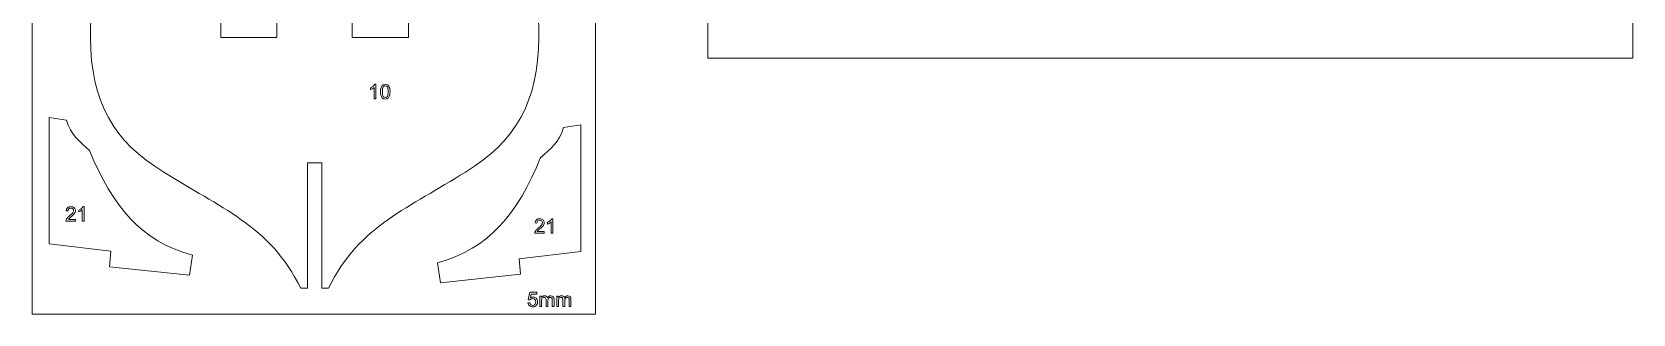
# Model space of a CAD drawing. Header units: millimetres. Extents: x -437 to 859, y -1313 to 762.
# Drawn here: x -415 to 252, y -800 to -683 of the extents above; entities that cross this region are included whole.
import ezdxf

# ---------------------------------------------------------------- set-up
doc = ezdxf.new("R2010")
doc.units = ezdxf.units.MM
doc.header["$MEASUREMENT"] = 0
doc.layers.add('Ebene 1', color=7, linetype='Continuous')

msp = doc.modelspace()

# ---------------------------------------------------------------- linework, layer by layer
at = {"layer": 'Ebene 1', "color": 250, "lineweight": 5}
for points in [[(-133.5513, -693.4645), (251.7435, -693.4645), (251.7435, -466.8205), (-133.5513, -466.8205), (-133.5513, -693.4645)], [(-415.018, -800.2673), (-180.3376, -800.2673), (-180.3376, -514.1219), (-415.018, -514.1219), (-415.018, -800.2673)]]:
    msp.add_lwpolyline(points, close=True, dxfattribs=at)
for points, knots in [([(-297.3188, -548.449), (-297.3188, -548.449), (-308.4466, -548.449), (-308.4466, -548.449), (-308.4466, -548.449), (-308.4466, -548.449), (-308.4466, -652.454), (-308.4466, -652.454), (-308.4466, -652.454), (-308.4466, -652.454), (-313.0216, -652.454), (-313.0216, -652.454), (-313.0216, -652.454), (-313.0216, -652.454), (-313.0216, -684.845), (-313.0216, -684.845), (-313.0216, -684.845), (-313.0216, -684.845), (-336.4456, -684.845), (-336.4456, -684.845), (-336.4456, -684.845), (-336.4456, -684.845), (-336.4456, -652.454), (-336.4456, -652.454), (-336.4456, -652.454), (-336.4456, -652.454), (-340.7156, -652.454), (-340.7156, -652.454), (-340.7156, -652.454), (-340.7156, -652.454), (-340.7156, -604.264), (-340.7156, -604.264), (-340.7156, -604.264), (-340.7156, -604.264), (-345.0466, -604.264), (-345.0466, -604.264), (-345.0466, -604.264), (-345.0466, -604.264), (-345.0466, -569.128), (-345.0466, -569.128), (-345.0466, -569.128), (-345.0466, -569.128), (-349.4385, -569.128), (-349.4385, -569.128), (-349.4385, -569.128), (-349.4385, -569.128), (-349.4386, -551.275), (-349.4386, -551.275), (-349.4386, -551.275), (-349.4386, -551.275), (-357.4431, -552.4695), (-357.4431, -552.4695), (-357.4431, -552.4695), (-359.5989, -572.4425), (-362.6487, -589.808), (-367.2631, -608.3655), (-367.2631, -608.3655), (-374.9738, -636.9474), (-391.2645, -644.251), (-390.6526, -684.845), (-390.6526, -684.845), (-390.5988, -711.6372), (-381.0212, -728.4766), (-360.1181, -741.026), (-360.1181, -741.026), (-337.2612, -755.7978), (-315.9488, -763.1051), (-303.1306, -789.46), (-303.1306, -789.46), (-303.1306, -789.46), (-300.3162, -789.46), (-300.3162, -789.46), (-300.3162, -789.46), (-300.3162, -789.46), (-300.3162, -737.122), (-300.3162, -737.122), (-300.3162, -737.122), (-300.3162, -737.122), (-297.3188, -737.122), (-297.3188, -737.122)], [0, 0, 0, 0, 0.05, 0.05, 0.05, 0.05, 0.1, 0.1, 0.1, 0.1, 0.15, 0.15, 0.15, 0.15, 0.2, 0.2, 0.2, 0.2, 0.25, 0.25, 0.25, 0.25, 0.3, 0.3, 0.3, 0.3, 0.35, 0.35, 0.35, 0.35, 0.4, 0.4, 0.4, 0.4, 0.45, 0.45, 0.45, 0.45, 0.5, 0.5, 0.5, 0.5, 0.55, 0.55, 0.55, 0.55, 0.6, 0.6, 0.6, 0.6, 0.65, 0.65, 0.65, 0.65, 0.7, 0.7, 0.7, 0.7, 0.75, 0.75, 0.75, 0.75, 0.8, 0.8, 0.8, 0.8, 0.85, 0.85, 0.85, 0.85, 0.9, 0.9, 0.9, 0.9, 0.95, 0.95, 0.95, 0.95, 1, 1, 1, 1]), ([(-297.3412, -548.449), (-297.3412, -548.449), (-286.2134, -548.449), (-286.2134, -548.449), (-286.2134, -548.449), (-286.2134, -548.449), (-286.2134, -652.454), (-286.2134, -652.454), (-286.2134, -652.454), (-286.2134, -652.454), (-281.6384, -652.454), (-281.6384, -652.454), (-281.6384, -652.454), (-281.6384, -652.454), (-281.6384, -684.845), (-281.6384, -684.845), (-281.6384, -684.845), (-281.6384, -684.845), (-258.2144, -684.845), (-258.2144, -684.845), (-258.2144, -684.845), (-258.2144, -684.845), (-258.2144, -652.454), (-258.2144, -652.454), (-258.2144, -652.454), (-258.2144, -652.454), (-253.9444, -652.454), (-253.9444, -652.454), (-253.9444, -652.454), (-253.9444, -652.454), (-253.9444, -604.264), (-253.9444, -604.264), (-253.9444, -604.264), (-253.9444, -604.264), (-249.6134, -604.264), (-249.6134, -604.264), (-249.6134, -604.264), (-249.6134, -604.264), (-249.6134, -569.128), (-249.6134, -569.128), (-249.6134, -569.128), (-249.6134, -569.128), (-245.2215, -569.128), (-245.2215, -569.128), (-245.2215, -569.128), (-245.2215, -569.128), (-245.2214, -551.275), (-245.2214, -551.275), (-245.2214, -551.275), (-245.2214, -551.275), (-237.2169, -552.4695), (-237.2169, -552.4695), (-237.2169, -552.4695), (-235.0611, -572.4425), (-232.0113, -589.808), (-227.3969, -608.3655), (-227.3969, -608.3655), (-219.6862, -636.9474), (-203.3955, -644.251), (-204.0074, -684.845), (-204.0074, -684.845), (-204.0612, -711.6372), (-213.6388, -728.4766), (-234.5419, -741.026), (-234.5419, -741.026), (-257.3988, -755.7978), (-278.7112, -763.1051), (-291.5294, -789.46), (-291.5294, -789.46), (-291.5294, -789.46), (-294.3438, -789.46), (-294.3438, -789.46), (-294.3438, -789.46), (-294.3438, -789.46), (-294.3438, -737.122), (-294.3438, -737.122), (-294.3438, -737.122), (-294.3438, -737.122), (-297.3412, -737.122), (-297.3412, -737.122)], [0, 0, 0, 0, 0.05, 0.05, 0.05, 0.05, 0.1, 0.1, 0.1, 0.1, 0.15, 0.15, 0.15, 0.15, 0.2, 0.2, 0.2, 0.2, 0.25, 0.25, 0.25, 0.25, 0.3, 0.3, 0.3, 0.3, 0.35, 0.35, 0.35, 0.35, 0.4, 0.4, 0.4, 0.4, 0.45, 0.45, 0.45, 0.45, 0.5, 0.5, 0.5, 0.5, 0.55, 0.55, 0.55, 0.55, 0.6, 0.6, 0.6, 0.6, 0.65, 0.65, 0.65, 0.65, 0.7, 0.7, 0.7, 0.7, 0.75, 0.75, 0.75, 0.75, 0.8, 0.8, 0.8, 0.8, 0.85, 0.85, 0.85, 0.85, 0.9, 0.9, 0.9, 0.9, 0.95, 0.95, 0.95, 0.95, 1, 1, 1, 1]), ([(-271.7766, -710.4745), (-271.7766, -710.4745), (-272.5202, -710.4745), (-272.5202, -710.4745), (-272.5202, -710.4745), (-272.5202, -710.4745), (-272.5202, -705.7331), (-272.5202, -705.7331), (-272.5202, -705.7331), (-272.6994, -705.9039), (-272.9337, -706.0746), (-273.2244, -706.2454), (-273.2244, -706.2454), (-273.5165, -706.4161), (-273.7775, -706.5445), (-274.0089, -706.6292), (-274.0089, -706.6292), (-274.0089, -706.6292), (-274.0089, -705.9109), (-274.0089, -705.9109), (-274.0089, -705.9109), (-273.5927, -705.7148), (-273.2286, -705.4777), (-272.9167, -705.1997), (-272.9167, -705.1997), (-272.6063, -704.9203), (-272.3847, -704.6508), (-272.2549, -704.3884), (-272.2549, -704.3884), (-272.2549, -704.3884), (-271.7766, -704.3884), (-271.7766, -704.3884), (-271.7766, -704.3884), (-271.7766, -704.3884), (-271.7766, -710.4745), (-271.7766, -710.4745)], [0, 0, 0, 0, 0.11111111, 0.11111111, 0.11111111, 0.11111111, 0.22222222, 0.22222222, 0.22222222, 0.22222222, 0.33333333, 0.33333333, 0.33333333, 0.33333333, 0.44444444, 0.44444444, 0.44444444, 0.44444444, 0.55555556, 0.55555556, 0.55555556, 0.55555556, 0.66666667, 0.66666667, 0.66666667, 0.66666667, 0.77777778, 0.77777778, 0.77777778, 0.77777778, 0.88888889, 0.88888889, 0.88888889, 0.88888889, 1, 1, 1, 1]), ([(-269.8701, -707.4858), (-269.8701, -706.7689), (-269.7968, -706.1918), (-269.6486, -705.7557), (-269.6486, -705.7557), (-269.5018, -705.3183), (-269.2817, -704.981), (-268.991, -704.744), (-268.991, -704.744), (-268.7003, -704.5069), (-268.3348, -704.3884), (-267.8946, -704.3884), (-267.8946, -704.3884), (-267.5686, -704.3884), (-267.2836, -704.4547), (-267.038, -704.5859), (-267.038, -704.5859), (-266.7925, -704.7157), (-266.5907, -704.9048), (-266.4298, -705.1518), (-266.4298, -705.1518), (-266.2704, -705.3987), (-266.1448, -705.6993), (-266.0545, -706.0535), (-266.0545, -706.0535), (-265.9627, -706.4077), (-265.9176, -706.8846), (-265.9176, -707.4858), (-265.9176, -707.4858), (-265.9176, -708.197), (-265.991, -708.7699), (-266.1363, -709.2073), (-266.1363, -709.2073), (-266.2831, -709.6448), (-266.5018, -709.982), (-266.7925, -710.2205), (-266.7925, -710.2205), (-267.0832, -710.459), (-267.4501, -710.5775), (-267.8946, -710.5775), (-267.8946, -710.5775), (-268.4788, -710.5775), (-268.9374, -710.3687), (-269.2704, -709.9496), (-269.2704, -709.9496), (-269.6698, -709.4458), (-269.8701, -708.6231), (-269.8701, -707.4858)], [0, 0, 0, 0, 0.08333333, 0.08333333, 0.08333333, 0.08333333, 0.16666667, 0.16666667, 0.16666667, 0.16666667, 0.25, 0.25, 0.25, 0.25, 0.33333333, 0.33333333, 0.33333333, 0.33333333, 0.41666667, 0.41666667, 0.41666667, 0.41666667, 0.5, 0.5, 0.5, 0.5, 0.58333333, 0.58333333, 0.58333333, 0.58333333, 0.66666667, 0.66666667, 0.66666667, 0.66666667, 0.75, 0.75, 0.75, 0.75, 0.83333333, 0.83333333, 0.83333333, 0.83333333, 0.91666667, 0.91666667, 0.91666667, 0.91666667, 1, 1, 1, 1]), ([(-269.1053, -707.4858), (-269.1053, -708.4806), (-268.9882, -709.1424), (-268.7553, -709.4726), (-268.7553, -709.4726), (-268.5225, -709.8014), (-268.2361, -709.9665), (-267.8946, -709.9665), (-267.8946, -709.9665), (-267.5517, -709.9665), (-267.2652, -709.8), (-267.0324, -709.4698), (-267.0324, -709.4698), (-266.7995, -709.1396), (-266.6824, -708.4778), (-266.6824, -707.4858), (-266.6824, -707.4858), (-266.6824, -706.4881), (-266.7995, -705.8249), (-267.0324, -705.4975), (-267.0324, -705.4975), (-267.2652, -705.1687), (-267.5545, -705.005), (-267.9016, -705.005), (-267.9016, -705.005), (-268.2445, -705.005), (-268.5169, -705.1504), (-268.7215, -705.4396), (-268.7215, -705.4396), (-268.9769, -705.8079), (-269.1053, -706.4909), (-269.1053, -707.4858)], [0, 0, 0, 0, 0.125, 0.125, 0.125, 0.125, 0.25, 0.25, 0.25, 0.25, 0.375, 0.375, 0.375, 0.375, 0.5, 0.5, 0.5, 0.5, 0.625, 0.625, 0.625, 0.625, 0.75, 0.75, 0.75, 0.75, 0.875, 0.875, 0.875, 0.875, 1, 1, 1, 1]), ([(-407.8946, -718.209), (-407.8946, -718.209), (-400.6374, -719.319), (-400.6374, -719.319), (-400.6374, -719.319), (-398.9108, -725.4856), (-395.4821, -728.0263), (-391.0174, -732.047), (-391.0174, -732.047), (-381.6441, -755.1843), (-369.7548, -769.8856), (-348.2454, -775.707), (-348.2454, -775.707), (-348.2454, -775.707), (-349.4294, -784.069), (-349.4294, -784.069), (-349.4294, -784.069), (-349.4294, -784.069), (-382.7294, -780.517), (-382.7294, -780.517), (-382.7294, -780.517), (-382.7294, -780.517), (-382.2114, -774.079), (-382.2114, -774.079), (-382.2114, -774.079), (-382.2114, -774.079), (-407.8946, -771.045), (-407.8946, -771.045), (-407.8946, -771.045), (-407.8946, -771.045), (-407.8946, -718.209), (-407.8946, -718.209)], [0, 0, 0, 0, 0.125, 0.125, 0.125, 0.125, 0.25, 0.25, 0.25, 0.25, 0.375, 0.375, 0.375, 0.375, 0.5, 0.5, 0.5, 0.5, 0.625, 0.625, 0.625, 0.625, 0.75, 0.75, 0.75, 0.75, 0.875, 0.875, 0.875, 0.875, 1, 1, 1, 1]), ([(-186.4484, -721.358), (-186.4484, -721.358), (-193.7056, -722.468), (-193.7056, -722.468), (-193.7056, -722.468), (-195.4322, -728.6346), (-198.8609, -731.1753), (-203.3256, -735.196), (-203.3256, -735.196), (-212.6989, -758.3333), (-224.5882, -773.0346), (-246.0976, -778.856), (-246.0976, -778.856), (-246.0976, -778.856), (-244.9136, -787.218), (-244.9136, -787.218), (-244.9136, -787.218), (-244.9136, -787.218), (-211.6136, -783.666), (-211.6136, -783.666), (-211.6136, -783.666), (-211.6136, -783.666), (-212.1316, -777.228), (-212.1316, -777.228), (-212.1316, -777.228), (-212.1316, -777.228), (-186.4484, -774.194), (-186.4484, -774.194), (-186.4484, -774.194), (-186.4484, -774.194), (-186.4484, -721.358), (-186.4484, -721.358)], [0, 0, 0, 0, 0.125, 0.125, 0.125, 0.125, 0.25, 0.25, 0.25, 0.25, 0.375, 0.375, 0.375, 0.375, 0.5, 0.5, 0.5, 0.5, 0.625, 0.625, 0.625, 0.625, 0.75, 0.75, 0.75, 0.75, 0.875, 0.875, 0.875, 0.875, 1, 1, 1, 1]), ([(-396.9204, -760.8136), (-396.9204, -760.8136), (-396.9204, -761.529), (-396.9204, -761.529), (-396.9204, -761.529), (-396.9204, -761.529), (-400.9266, -761.529), (-400.9266, -761.529), (-400.9266, -761.529), (-400.9322, -761.3498), (-400.904, -761.1776), (-400.8405, -761.0125), (-400.8405, -761.0125), (-400.7389, -760.7388), (-400.5752, -760.4707), (-400.3508, -760.2054), (-400.3508, -760.2054), (-400.1251, -759.9415), (-399.8005, -759.6353), (-399.3772, -759.2881), (-399.3772, -759.2881), (-398.7182, -758.7477), (-398.2723, -758.3201), (-398.0408, -758.004), (-398.0408, -758.004), (-397.8094, -757.6894), (-397.6937, -757.3902), (-397.6937, -757.1094), (-397.6937, -757.1094), (-397.6937, -756.8145), (-397.7995, -756.5661), (-398.0098, -756.3629), (-398.0098, -756.3629), (-398.2215, -756.1611), (-398.4966, -756.0595), (-398.8353, -756.0595), (-398.8353, -756.0595), (-399.1937, -756.0595), (-399.4802, -756.1668), (-399.6947, -756.3827), (-399.6947, -756.3827), (-399.9106, -756.5971), (-400.0192, -756.8949), (-400.0221, -757.2745), (-400.0221, -757.2745), (-400.0221, -757.2745), (-400.7869, -757.1969), (-400.7869, -757.1969), (-400.7869, -757.1969), (-400.7347, -756.6254), (-400.5371, -756.1907), (-400.1956, -755.8916), (-400.1956, -755.8916), (-399.8541, -755.5924), (-399.3941, -755.4429), (-398.8184, -755.4429), (-398.8184, -755.4429), (-398.237, -755.4429), (-397.777, -755.6051), (-397.4383, -755.9269), (-397.4383, -755.9269), (-397.0982, -756.25), (-396.9289, -756.6494), (-396.9289, -757.1263), (-396.9289, -757.1263), (-396.9289, -757.369), (-396.9783, -757.6075), (-397.0785, -757.8418), (-397.0785, -757.8418), (-397.1772, -758.076), (-397.3423, -758.3229), (-397.5724, -758.5812), (-397.5724, -758.5812), (-397.8024, -758.8408), (-398.1848, -759.1964), (-398.7196, -759.648), (-398.7196, -759.648), (-399.1655, -760.0233), (-399.452, -760.2773), (-399.579, -760.4114), (-399.579, -760.4114), (-399.706, -760.544), (-399.8104, -760.6781), (-399.8936, -760.8136), (-399.8936, -760.8136), (-399.8936, -760.8136), (-396.9204, -760.8136), (-396.9204, -760.8136)], [0, 0, 0, 0, 0.04545455, 0.04545455, 0.04545455, 0.04545455, 0.09090909, 0.09090909, 0.09090909, 0.09090909, 0.13636364, 0.13636364, 0.13636364, 0.13636364, 0.18181818, 0.18181818, 0.18181818, 0.18181818, 0.22727273, 0.22727273, 0.22727273, 0.22727273, 0.27272727, 0.27272727, 0.27272727, 0.27272727, 0.31818182, 0.31818182, 0.31818182, 0.31818182, 0.36363636, 0.36363636, 0.36363636, 0.36363636, 0.40909091, 0.40909091, 0.40909091, 0.40909091, 0.45454545, 0.45454545, 0.45454545, 0.45454545, 0.5, 0.5, 0.5, 0.5, 0.54545455, 0.54545455, 0.54545455, 0.54545455, 0.59090909, 0.59090909, 0.59090909, 0.59090909, 0.63636364, 0.63636364, 0.63636364, 0.63636364, 0.68181818, 0.68181818, 0.68181818, 0.68181818, 0.72727273, 0.72727273, 0.72727273, 0.72727273, 0.77272727, 0.77272727, 0.77272727, 0.77272727, 0.81818182, 0.81818182, 0.81818182, 0.81818182, 0.86363636, 0.86363636, 0.86363636, 0.86363636, 0.90909091, 0.90909091, 0.90909091, 0.90909091, 0.95454545, 0.95454545, 0.95454545, 0.95454545, 1, 1, 1, 1]), ([(-393.3207, -761.529), (-393.3207, -761.529), (-394.0643, -761.529), (-394.0643, -761.529), (-394.0643, -761.529), (-394.0643, -761.529), (-394.0643, -756.7876), (-394.0643, -756.7876), (-394.0643, -756.7876), (-394.2435, -756.9584), (-394.4778, -757.1291), (-394.7685, -757.2999), (-394.7685, -757.2999), (-395.0606, -757.4706), (-395.3216, -757.599), (-395.553, -757.6837), (-395.553, -757.6837), (-395.553, -757.6837), (-395.553, -756.9654), (-395.553, -756.9654), (-395.553, -756.9654), (-395.1368, -756.7693), (-394.7727, -756.5322), (-394.4608, -756.2542), (-394.4608, -756.2542), (-394.1504, -755.9748), (-393.9288, -755.7053), (-393.799, -755.4429), (-393.799, -755.4429), (-393.799, -755.4429), (-393.3207, -755.4429), (-393.3207, -755.4429), (-393.3207, -755.4429), (-393.3207, -755.4429), (-393.3207, -761.529), (-393.3207, -761.529)], [0, 0, 0, 0, 0.11111111, 0.11111111, 0.11111111, 0.11111111, 0.22222222, 0.22222222, 0.22222222, 0.22222222, 0.33333333, 0.33333333, 0.33333333, 0.33333333, 0.44444444, 0.44444444, 0.44444444, 0.44444444, 0.55555556, 0.55555556, 0.55555556, 0.55555556, 0.66666667, 0.66666667, 0.66666667, 0.66666667, 0.77777778, 0.77777778, 0.77777778, 0.77777778, 0.88888889, 0.88888889, 0.88888889, 0.88888889, 1, 1, 1, 1]), ([(-201.6638, -765.8686), (-201.6638, -765.8686), (-201.6638, -766.584), (-201.6638, -766.584), (-201.6638, -766.584), (-201.6638, -766.584), (-205.67, -766.584), (-205.67, -766.584), (-205.67, -766.584), (-205.6756, -766.4048), (-205.6474, -766.2326), (-205.5839, -766.0675), (-205.5839, -766.0675), (-205.4823, -765.7938), (-205.3186, -765.5257), (-205.0942, -765.2604), (-205.0942, -765.2604), (-204.8685, -764.9965), (-204.5439, -764.6903), (-204.1206, -764.3431), (-204.1206, -764.3431), (-203.4616, -763.8027), (-203.0157, -763.3751), (-202.7842, -763.059), (-202.7842, -763.059), (-202.5528, -762.7444), (-202.4371, -762.4452), (-202.4371, -762.1644), (-202.4371, -762.1644), (-202.4371, -761.8695), (-202.5429, -761.6211), (-202.7532, -761.4179), (-202.7532, -761.4179), (-202.9649, -761.2161), (-203.24, -761.1145), (-203.5787, -761.1145), (-203.5787, -761.1145), (-203.9371, -761.1145), (-204.2236, -761.2218), (-204.4381, -761.4377), (-204.4381, -761.4377), (-204.654, -761.6521), (-204.7626, -761.9499), (-204.7655, -762.3295), (-204.7655, -762.3295), (-204.7655, -762.3295), (-205.5303, -762.2519), (-205.5303, -762.2519), (-205.5303, -762.2519), (-205.4781, -761.6804), (-205.2805, -761.2457), (-204.939, -760.9466), (-204.939, -760.9466), (-204.5975, -760.6474), (-204.1375, -760.4979), (-203.5618, -760.4979), (-203.5618, -760.4979), (-202.9804, -760.4979), (-202.5204, -760.6601), (-202.1817, -760.9819), (-202.1817, -760.9819), (-201.8416, -761.305), (-201.6723, -761.7044), (-201.6723, -762.1813), (-201.6723, -762.1813), (-201.6723, -762.424), (-201.7217, -762.6625), (-201.8219, -762.8968), (-201.8219, -762.8968), (-201.9206, -763.131), (-202.0857, -763.3779), (-202.3158, -763.6362), (-202.3158, -763.6362), (-202.5458, -763.8958), (-202.9282, -764.2514), (-203.463, -764.703), (-203.463, -764.703), (-203.9089, -765.0783), (-204.1954, -765.3323), (-204.3224, -765.4664), (-204.3224, -765.4664), (-204.4494, -765.599), (-204.5538, -765.7331), (-204.637, -765.8686), (-204.637, -765.8686), (-204.637, -765.8686), (-201.6638, -765.8686), (-201.6638, -765.8686)], [0, 0, 0, 0, 0.04545455, 0.04545455, 0.04545455, 0.04545455, 0.09090909, 0.09090909, 0.09090909, 0.09090909, 0.13636364, 0.13636364, 0.13636364, 0.13636364, 0.18181818, 0.18181818, 0.18181818, 0.18181818, 0.22727273, 0.22727273, 0.22727273, 0.22727273, 0.27272727, 0.27272727, 0.27272727, 0.27272727, 0.31818182, 0.31818182, 0.31818182, 0.31818182, 0.36363636, 0.36363636, 0.36363636, 0.36363636, 0.40909091, 0.40909091, 0.40909091, 0.40909091, 0.45454545, 0.45454545, 0.45454545, 0.45454545, 0.5, 0.5, 0.5, 0.5, 0.54545455, 0.54545455, 0.54545455, 0.54545455, 0.59090909, 0.59090909, 0.59090909, 0.59090909, 0.63636364, 0.63636364, 0.63636364, 0.63636364, 0.68181818, 0.68181818, 0.68181818, 0.68181818, 0.72727273, 0.72727273, 0.72727273, 0.72727273, 0.77272727, 0.77272727, 0.77272727, 0.77272727, 0.81818182, 0.81818182, 0.81818182, 0.81818182, 0.86363636, 0.86363636, 0.86363636, 0.86363636, 0.90909091, 0.90909091, 0.90909091, 0.90909091, 0.95454545, 0.95454545, 0.95454545, 0.95454545, 1, 1, 1, 1]), ([(-198.0641, -766.584), (-198.0641, -766.584), (-198.8077, -766.584), (-198.8077, -766.584), (-198.8077, -766.584), (-198.8077, -766.584), (-198.8077, -761.8426), (-198.8077, -761.8426), (-198.8077, -761.8426), (-198.9869, -762.0134), (-199.2212, -762.1841), (-199.5119, -762.3549), (-199.5119, -762.3549), (-199.804, -762.5256), (-200.065, -762.654), (-200.2964, -762.7387), (-200.2964, -762.7387), (-200.2964, -762.7387), (-200.2964, -762.0204), (-200.2964, -762.0204), (-200.2964, -762.0204), (-199.8802, -761.8243), (-199.5161, -761.5872), (-199.2042, -761.3092), (-199.2042, -761.3092), (-198.8938, -761.0298), (-198.6722, -760.7603), (-198.5424, -760.4979), (-198.5424, -760.4979), (-198.5424, -760.4979), (-198.0641, -760.4979), (-198.0641, -760.4979), (-198.0641, -760.4979), (-198.0641, -760.4979), (-198.0641, -766.584), (-198.0641, -766.584)], [0, 0, 0, 0, 0.11111111, 0.11111111, 0.11111111, 0.11111111, 0.22222222, 0.22222222, 0.22222222, 0.22222222, 0.33333333, 0.33333333, 0.33333333, 0.33333333, 0.44444444, 0.44444444, 0.44444444, 0.44444444, 0.55555556, 0.55555556, 0.55555556, 0.55555556, 0.66666667, 0.66666667, 0.66666667, 0.66666667, 0.77777778, 0.77777778, 0.77777778, 0.77777778, 0.88888889, 0.88888889, 0.88888889, 0.88888889, 1, 1, 1, 1]), ([(-208.4635, -795.5919), (-208.4635, -795.5919), (-207.6818, -795.5256), (-207.6818, -795.5256), (-207.6818, -795.5256), (-207.6239, -795.9066), (-207.4899, -796.1916), (-207.2796, -796.3835), (-207.2796, -796.3835), (-207.0679, -796.5754), (-206.8139, -796.6714), (-206.5162, -796.6714), (-206.5162, -796.6714), (-206.1578, -796.6714), (-205.8544, -796.5359), (-205.6074, -796.2664), (-205.6074, -796.2664), (-205.3591, -795.9955), (-205.2349, -795.637), (-205.2349, -795.1911), (-205.2349, -795.1911), (-205.2349, -794.7664), (-205.3534, -794.432), (-205.5919, -794.1864), (-205.5919, -794.1864), (-205.8304, -793.9409), (-206.1422, -793.8181), (-206.5289, -793.8181), (-206.5289, -793.8181), (-206.7688, -793.8181), (-206.9847, -793.8732), (-207.178, -793.9818), (-207.178, -793.9818), (-207.3713, -794.0905), (-207.5223, -794.2316), (-207.6324, -794.4051), (-207.6324, -794.4051), (-207.6324, -794.4051), (-208.3309, -794.3148), (-208.3309, -794.3148), (-208.3309, -794.3148), (-208.3309, -794.3148), (-207.7439, -791.2019), (-207.7439, -791.2019), (-207.7439, -791.2019), (-207.7439, -791.2019), (-204.7297, -791.2019), (-204.7297, -791.2019), (-204.7297, -791.2019), (-204.7297, -791.2019), (-204.7297, -791.9131), (-204.7297, -791.9131), (-204.7297, -791.9131), (-204.7297, -791.9131), (-207.1484, -791.9131), (-207.1484, -791.9131), (-207.1484, -791.9131), (-207.1484, -791.9131), (-207.4758, -793.5415), (-207.4758, -793.5415), (-207.4758, -793.5415), (-207.1117, -793.2875), (-206.7293, -793.1605), (-206.3299, -793.1605), (-206.3299, -793.1605), (-205.8008, -793.1605), (-205.3548, -793.344), (-204.9908, -793.7109), (-204.9908, -793.7109), (-204.6267, -794.0778), (-204.4447, -794.5491), (-204.4447, -795.1248), (-204.4447, -795.1248), (-204.4447, -795.6737), (-204.6055, -796.1479), (-204.9245, -796.5472), (-204.9245, -796.5472), (-205.3139, -797.0369), (-205.8445, -797.2824), (-206.5162, -797.2824), (-206.5162, -797.2824), (-207.0679, -797.2824), (-207.5181, -797.1286), (-207.8666, -796.8196), (-207.8666, -796.8196), (-208.2152, -796.5105), (-208.4141, -796.1013), (-208.4635, -795.5919)], [0, 0, 0, 0, 0.04545455, 0.04545455, 0.04545455, 0.04545455, 0.09090909, 0.09090909, 0.09090909, 0.09090909, 0.13636364, 0.13636364, 0.13636364, 0.13636364, 0.18181818, 0.18181818, 0.18181818, 0.18181818, 0.22727273, 0.22727273, 0.22727273, 0.22727273, 0.27272727, 0.27272727, 0.27272727, 0.27272727, 0.31818182, 0.31818182, 0.31818182, 0.31818182, 0.36363636, 0.36363636, 0.36363636, 0.36363636, 0.40909091, 0.40909091, 0.40909091, 0.40909091, 0.45454545, 0.45454545, 0.45454545, 0.45454545, 0.5, 0.5, 0.5, 0.5, 0.54545455, 0.54545455, 0.54545455, 0.54545455, 0.59090909, 0.59090909, 0.59090909, 0.59090909, 0.63636364, 0.63636364, 0.63636364, 0.63636364, 0.68181818, 0.68181818, 0.68181818, 0.68181818, 0.72727273, 0.72727273, 0.72727273, 0.72727273, 0.77272727, 0.77272727, 0.77272727, 0.77272727, 0.81818182, 0.81818182, 0.81818182, 0.81818182, 0.86363636, 0.86363636, 0.86363636, 0.86363636, 0.90909091, 0.90909091, 0.90909091, 0.90909091, 0.95454545, 0.95454545, 0.95454545, 0.95454545, 1, 1, 1, 1]), ([(-203.5472, -797.1794), (-203.5472, -797.1794), (-203.5472, -792.7894), (-203.5472, -792.7894), (-203.5472, -792.7894), (-203.5472, -792.7894), (-202.8826, -792.7894), (-202.8826, -792.7894), (-202.8826, -792.7894), (-202.8826, -792.7894), (-202.8826, -793.4047), (-202.8826, -793.4047), (-202.8826, -793.4047), (-202.7443, -793.1902), (-202.5608, -793.0166), (-202.3322, -792.8868), (-202.3322, -792.8868), (-202.1036, -792.7555), (-201.8426, -792.6892), (-201.5505, -792.6892), (-201.5505, -792.6892), (-201.2259, -792.6892), (-200.9592, -792.757), (-200.7518, -792.8924), (-200.7518, -792.8924), (-200.5429, -793.0279), (-200.3962, -793.2156), (-200.3115, -793.4583), (-200.3115, -793.4583), (-199.963, -792.946), (-199.5114, -792.6892), (-198.9554, -792.6892), (-198.9554, -792.6892), (-198.5194, -792.6892), (-198.185, -792.8106), (-197.9507, -793.0519), (-197.9507, -793.0519), (-197.7165, -793.2932), (-197.5993, -793.6643), (-197.5993, -794.1653), (-197.5993, -794.1653), (-197.5993, -794.1653), (-197.5993, -797.1794), (-197.5993, -797.1794), (-197.5993, -797.1794), (-197.5993, -797.1794), (-198.3388, -797.1794), (-198.3388, -797.1794), (-198.3388, -797.1794), (-198.3388, -797.1794), (-198.3388, -794.4136), (-198.3388, -794.4136), (-198.3388, -794.4136), (-198.3388, -794.1159), (-198.3628, -793.9014), (-198.4107, -793.7701), (-198.4107, -793.7701), (-198.4601, -793.6403), (-198.5476, -793.5345), (-198.6732, -793.4541), (-198.6732, -793.4541), (-198.8002, -793.375), (-198.9498, -793.3341), (-199.1205, -793.3341), (-199.1205, -793.3341), (-199.4296, -793.3341), (-199.685, -793.4371), (-199.8896, -793.6431), (-199.8896, -793.6431), (-200.0928, -793.8478), (-200.1958, -794.1765), (-200.1958, -794.6281), (-200.1958, -794.6281), (-200.1958, -794.6281), (-200.1958, -797.1794), (-200.1958, -797.1794), (-200.1958, -797.1794), (-200.1958, -797.1794), (-200.9395, -797.1794), (-200.9395, -797.1794), (-200.9395, -797.1794), (-200.9395, -797.1794), (-200.9395, -794.3275), (-200.9395, -794.3275), (-200.9395, -794.3275), (-200.9395, -793.9959), (-201.0001, -793.7476), (-201.1215, -793.5825), (-201.1215, -793.5825), (-201.2428, -793.4174), (-201.4404, -793.3341), (-201.717, -793.3341), (-201.717, -793.3341), (-201.9258, -793.3341), (-202.1191, -793.3891), (-202.2969, -793.5006), (-202.2969, -793.5006), (-202.4747, -793.6107), (-202.6046, -793.7716), (-202.6836, -793.9832), (-202.6836, -793.9832), (-202.764, -794.1963), (-202.8035, -794.5025), (-202.8035, -794.9019), (-202.8035, -794.9019), (-202.8035, -794.9019), (-202.8035, -797.1794), (-202.8035, -797.1794), (-202.8035, -797.1794), (-202.8035, -797.1794), (-203.5472, -797.1794), (-203.5472, -797.1794)], [0, 0, 0, 0, 0.03571429, 0.03571429, 0.03571429, 0.03571429, 0.07142857, 0.07142857, 0.07142857, 0.07142857, 0.10714286, 0.10714286, 0.10714286, 0.10714286, 0.14285714, 0.14285714, 0.14285714, 0.14285714, 0.17857143, 0.17857143, 0.17857143, 0.17857143, 0.21428571, 0.21428571, 0.21428571, 0.21428571, 0.25, 0.25, 0.25, 0.25, 0.28571429, 0.28571429, 0.28571429, 0.28571429, 0.32142857, 0.32142857, 0.32142857, 0.32142857, 0.35714286, 0.35714286, 0.35714286, 0.35714286, 0.39285714, 0.39285714, 0.39285714, 0.39285714, 0.42857143, 0.42857143, 0.42857143, 0.42857143, 0.46428571, 0.46428571, 0.46428571, 0.46428571, 0.5, 0.5, 0.5, 0.5, 0.53571429, 0.53571429, 0.53571429, 0.53571429, 0.57142857, 0.57142857, 0.57142857, 0.57142857, 0.60714286, 0.60714286, 0.60714286, 0.60714286, 0.64285714, 0.64285714, 0.64285714, 0.64285714, 0.67857143, 0.67857143, 0.67857143, 0.67857143, 0.71428571, 0.71428571, 0.71428571, 0.71428571, 0.75, 0.75, 0.75, 0.75, 0.78571429, 0.78571429, 0.78571429, 0.78571429, 0.82142857, 0.82142857, 0.82142857, 0.82142857, 0.85714286, 0.85714286, 0.85714286, 0.85714286, 0.89285714, 0.89285714, 0.89285714, 0.89285714, 0.92857143, 0.92857143, 0.92857143, 0.92857143, 0.96428571, 0.96428571, 0.96428571, 0.96428571, 1, 1, 1, 1]), ([(-196.4944, -797.1794), (-196.4944, -797.1794), (-196.4944, -792.7894), (-196.4944, -792.7894), (-196.4944, -792.7894), (-196.4944, -792.7894), (-195.8298, -792.7894), (-195.8298, -792.7894), (-195.8298, -792.7894), (-195.8298, -792.7894), (-195.8298, -793.4047), (-195.8298, -793.4047), (-195.8298, -793.4047), (-195.6915, -793.1902), (-195.508, -793.0166), (-195.2794, -792.8868), (-195.2794, -792.8868), (-195.0508, -792.7555), (-194.7898, -792.6892), (-194.4977, -792.6892), (-194.4977, -792.6892), (-194.1731, -792.6892), (-193.9064, -792.757), (-193.699, -792.8924), (-193.699, -792.8924), (-193.4901, -793.0279), (-193.3434, -793.2156), (-193.2587, -793.4583), (-193.2587, -793.4583), (-192.9102, -792.946), (-192.4586, -792.6892), (-191.9026, -792.6892), (-191.9026, -792.6892), (-191.4666, -792.6892), (-191.1322, -792.8106), (-190.8979, -793.0519), (-190.8979, -793.0519), (-190.6637, -793.2932), (-190.5465, -793.6643), (-190.5465, -794.1653), (-190.5465, -794.1653), (-190.5465, -794.1653), (-190.5465, -797.1794), (-190.5465, -797.1794), (-190.5465, -797.1794), (-190.5465, -797.1794), (-191.286, -797.1794), (-191.286, -797.1794), (-191.286, -797.1794), (-191.286, -797.1794), (-191.286, -794.4136), (-191.286, -794.4136), (-191.286, -794.4136), (-191.286, -794.1159), (-191.31, -793.9014), (-191.3579, -793.7701), (-191.3579, -793.7701), (-191.4073, -793.6403), (-191.4948, -793.5345), (-191.6204, -793.4541), (-191.6204, -793.4541), (-191.7474, -793.375), (-191.897, -793.3341), (-192.0677, -793.3341), (-192.0677, -793.3341), (-192.3768, -793.3341), (-192.6322, -793.4371), (-192.8368, -793.6431), (-192.8368, -793.6431), (-193.04, -793.8478), (-193.143, -794.1765), (-193.143, -794.6281), (-193.143, -794.6281), (-193.143, -794.6281), (-193.143, -797.1794), (-193.143, -797.1794), (-193.143, -797.1794), (-193.143, -797.1794), (-193.8867, -797.1794), (-193.8867, -797.1794), (-193.8867, -797.1794), (-193.8867, -797.1794), (-193.8867, -794.3275), (-193.8867, -794.3275), (-193.8867, -794.3275), (-193.8867, -793.9959), (-193.9473, -793.7476), (-194.0687, -793.5825), (-194.0687, -793.5825), (-194.19, -793.4174), (-194.3876, -793.3341), (-194.6642, -793.3341), (-194.6642, -793.3341), (-194.873, -793.3341), (-195.0663, -793.3891), (-195.2441, -793.5006), (-195.2441, -793.5006), (-195.4219, -793.6107), (-195.5518, -793.7716), (-195.6308, -793.9832), (-195.6308, -793.9832), (-195.7112, -794.1963), (-195.7507, -794.5025), (-195.7507, -794.9019), (-195.7507, -794.9019), (-195.7507, -794.9019), (-195.7507, -797.1794), (-195.7507, -797.1794), (-195.7507, -797.1794), (-195.7507, -797.1794), (-196.4944, -797.1794), (-196.4944, -797.1794)], [0, 0, 0, 0, 0.03571429, 0.03571429, 0.03571429, 0.03571429, 0.07142857, 0.07142857, 0.07142857, 0.07142857, 0.10714286, 0.10714286, 0.10714286, 0.10714286, 0.14285714, 0.14285714, 0.14285714, 0.14285714, 0.17857143, 0.17857143, 0.17857143, 0.17857143, 0.21428571, 0.21428571, 0.21428571, 0.21428571, 0.25, 0.25, 0.25, 0.25, 0.28571429, 0.28571429, 0.28571429, 0.28571429, 0.32142857, 0.32142857, 0.32142857, 0.32142857, 0.35714286, 0.35714286, 0.35714286, 0.35714286, 0.39285714, 0.39285714, 0.39285714, 0.39285714, 0.42857143, 0.42857143, 0.42857143, 0.42857143, 0.46428571, 0.46428571, 0.46428571, 0.46428571, 0.5, 0.5, 0.5, 0.5, 0.53571429, 0.53571429, 0.53571429, 0.53571429, 0.57142857, 0.57142857, 0.57142857, 0.57142857, 0.60714286, 0.60714286, 0.60714286, 0.60714286, 0.64285714, 0.64285714, 0.64285714, 0.64285714, 0.67857143, 0.67857143, 0.67857143, 0.67857143, 0.71428571, 0.71428571, 0.71428571, 0.71428571, 0.75, 0.75, 0.75, 0.75, 0.78571429, 0.78571429, 0.78571429, 0.78571429, 0.82142857, 0.82142857, 0.82142857, 0.82142857, 0.85714286, 0.85714286, 0.85714286, 0.85714286, 0.89285714, 0.89285714, 0.89285714, 0.89285714, 0.92857143, 0.92857143, 0.92857143, 0.92857143, 0.96428571, 0.96428571, 0.96428571, 0.96428571, 1, 1, 1, 1])]:
    msp.add_open_spline(points, degree=3, knots=knots, dxfattribs=at)

doc.saveas('drawing.dxf')
